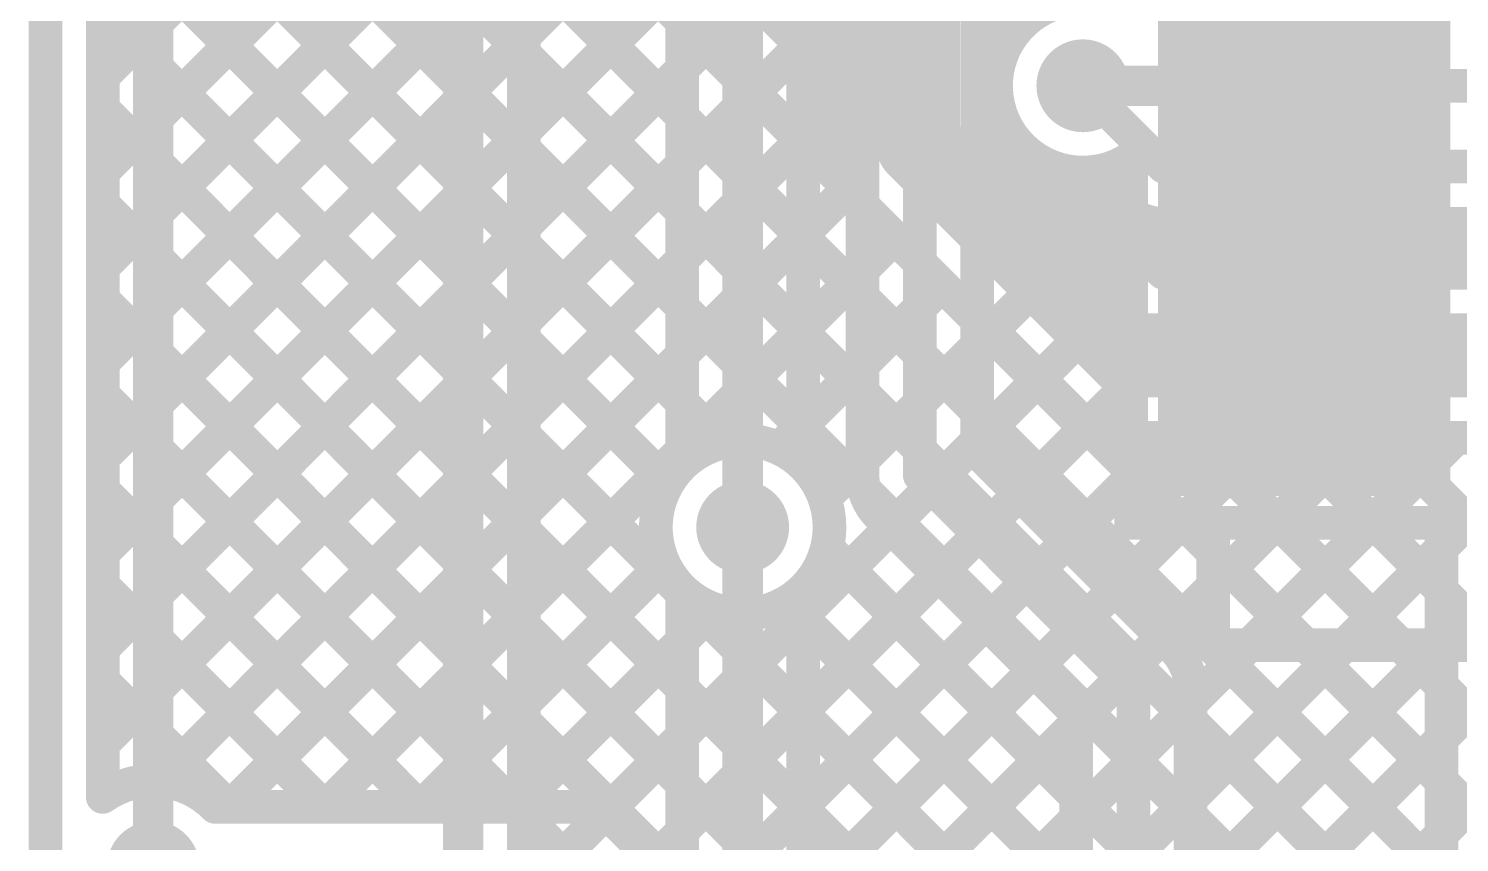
# Model space of a CAD drawing. Header units: millimetres. Extents: x 0.78 to 3.29, y 2.96 to 5.31.
# Drawn here: x 1.001 to 1.4258, y 4.0485 to 4.29 of the extents above; entities that cross this region are included whole.
import ezdxf

# ---------------------------------------------------------------- set-up
doc = ezdxf.new("R2010")
doc.units = ezdxf.units.MM
doc.header["$MEASUREMENT"] = 0
for name, color, linetype in [('BottomLayer', 5, 'Continuous'), ('BottomSolder', 6, 'Continuous'), ('MultiLayer', 9, 'Continuous'), ('TopLayer', 1, 'Continuous'), ('TopOverlay', 2, 'Continuous'), ('TopPaste', 8, 'Continuous'), ('TopSolder', 216, 'Continuous'), ('ViaHoleLayer', 16, 'Continuous')]:
    doc.layers.add(name, color=color, linetype=linetype)

# ---------------------------------------------------------------- blocks, each defined once
blk = doc.blocks.new('ESP32_WROOM_32_70')
at = {"layer": 'TopLayer'}
for points in [[(-0.03937, -0.56772), (0.03937, -0.56772), (-0.03937, -0.53228), (0.03937, -0.53228)], [(-0.03937, -0.61772), (0.03937, -0.61772), (-0.03937, -0.58228), (0.03937, -0.58228)], [(-0.03937, -0.66772), (0.03937, -0.66772), (-0.03937, -0.63228), (0.03937, -0.63228)]]:
    blk.add_solid(points, dxfattribs=at)
at = {"layer": 'TopOverlay', "const_width": 0.01}
for points in [[(-0.027, -0.716), (-0.027, -0.682)], [(-0.027, -0.716), (0.078, -0.716)]]:
    blk.add_lwpolyline(points, dxfattribs=at)
at = {"layer": 'TopOverlay', "const_width": 0.005}
for points in [[(-0.0295, -0.682, 1), (-0.0245, -0.682, 1)], [(-0.0295, -0.716, 1), (-0.0245, -0.716, 1)], [(-0.0295, -0.716, 1), (-0.0245, -0.716, 1)]]:
    blk.add_lwpolyline(points, format="xyb", close=True, dxfattribs=at)
at = {"layer": 'TopPaste'}
for points in [[(-0.03937, -0.56772), (0.03937, -0.56772), (-0.03937, -0.53228), (0.03937, -0.53228)], [(-0.03937, -0.61772), (0.03937, -0.61772), (-0.03937, -0.58228), (0.03937, -0.58228)], [(-0.03937, -0.66772), (0.03937, -0.66772), (-0.03937, -0.63228), (0.03937, -0.63228)]]:
    blk.add_solid(points, dxfattribs=at)
at = {"layer": 'TopSolder'}
for points in [[(-0.04337, -0.57172), (0.04337, -0.57172), (-0.04337, -0.52828), (0.04337, -0.52828)], [(-0.04337, -0.62172), (0.04337, -0.62172), (-0.04337, -0.57828), (0.04337, -0.57828)], [(-0.04337, -0.67172), (0.04337, -0.67172), (-0.04337, -0.62828), (0.04337, -0.62828)]]:
    blk.add_solid(points, dxfattribs=at)

msp = doc.modelspace()

# ---------------------------------------------------------------- linework, layer by layer
at = {"layer": 'BottomLayer'}
for points, const_width in [([(1.006, 3.72724), (1.006, 4.55337)], 0.01), ([(1.023, 4.06197), (1.023, 4.54633)], 0.01), ([(1.023, 4.24741), (1.26459, 4.489)], 0.01), ([(1.023, 4.27569), (1.2132, 4.4659)], 0.01), ([(1.023, 4.46415), (1.195, 4.29215)], 0.01), ([(1.023, 4.43587), (1.195, 4.26387)], 0.01), ([(1.023, 4.40758), (1.195, 4.23558)], 0.01), ([(1.195, 4.16045), (1.195, 4.405)], 0.01), ([(1.213, 4.142), (1.213, 4.405)], 0.012), ([(1.231, 4.16045), (1.231, 4.39754)], 0.01), ([(1.023, 4.21912), (1.195, 4.39112)], 0.01), ([(1.023, 4.3793), (1.195, 4.2073)], 0.01), ([(1.265, 4.25571), (1.265, 4.366)], 0.025), ([(1.023, 4.19084), (1.195, 4.36284)], 0.01), ([(1.2405, 4.25571), (1.2405, 4.35798)], 0.01), ([(1.023, 4.35101), (1.195, 4.17901)], 0.01), ([(1.023, 4.16256), (1.195, 4.33456)], 0.01), ([(1.023, 4.32273), (1.19073, 4.15499)], 0.01), ([(1.023, 4.13427), (1.195, 4.30627)], 0.01), ([(1.023, 4.29444), (1.4635, 3.85394)], 0.01), ([(1.231, 4.2857), (1.2405, 4.2952)], 0.01), ([(1.231, 4.28443), (1.2405, 4.27493)], 0.01), ([(1.023, 4.10599), (1.195, 4.27799)], 0.01), ([(1.314, 4.273), (1.338, 4.249)], 0.01), ([(1.023, 4.26616), (1.43866, 3.8505)], 0.01), ([(1.231, 4.25742), (1.2405, 4.26692)], 0.01), ([(1.265, 4.25571), (1.32771, 4.193)], 0.025), ([(1.231, 4.25615), (1.24391, 4.24324)], 0.01), ([(1.023, 4.0777), (1.195, 4.2497)], 0.01), ([(1.30723, 4.24812), (1.33786, 4.2175)], 0.01), ([(1.31568, 4.24728), (1.32596, 4.237)], 0.01), ([(1.338, 4.249), (1.462, 4.249)], 0.01), ([(1.231, 4.22913), (1.24437, 4.2425)], 0.01), ([(1.023, 4.23788), (1.41038, 3.8505)], 0.01), ([(1.2477, 4.23836), (1.31036, 4.1757)], 0.01), ([(1.32104, 4.23432), (1.32484, 4.23812)], 0.01), ([(1.33518, 4.22018), (1.347, 4.232)], 0.01), ([(1.338, 4.232), (1.435, 4.232)], 0.01), ([(1.34, 4.232), (1.3545, 4.2175)], 0.01), ([(1.36079, 4.2175), (1.37529, 4.232)], 0.01), ([(1.36829, 4.232), (1.38279, 4.2175)], 0.01), ([(1.38907, 4.2175), (1.40357, 4.232)], 0.01), ([(1.39657, 4.232), (1.41107, 4.2175)], 0.01), ([(1.41736, 4.2175), (1.43186, 4.232)], 0.01), ([(1.42486, 4.232), (1.435, 4.22186)], 0.01), ([(1.231, 4.20085), (1.25811, 4.22795)], 0.01), ([(1.231, 4.22787), (1.4635, 3.99537)], 0.01), ([(1.04026, 4.06668), (1.195, 4.22142)], 0.01), ([(1.33786, 4.2175), (1.49002, 4.2175)], 0.01), ([(1.231, 4.17257), (1.27225, 4.21381)], 0.01), ([(1.023, 4.20959), (1.38209, 3.8505)], 0.01), ([(1.32771, 4.193), (1.522, 4.193)], 0.025), ([(1.231, 4.19958), (1.4635, 3.96708)], 0.01), ([(1.23731, 4.15059), (1.28639, 4.19967)], 0.01), ([(1.06087, 4.059), (1.195, 4.19313)], 0.01), ([(1.17185, 4.05684), (1.30053, 4.18553)], 0.01), ([(1.023, 4.18131), (1.14531, 4.059)], 0.01), ([(1.18653, 4.04324), (1.31521, 4.17193)], 0.01), ([(1.231, 4.1713), (1.4635, 3.9388)], 0.01), ([(1.31524, 4.17191), (1.4635, 4.02365)], 0.01), ([(1.20067, 4.0291), (1.34007, 4.1685)], 0.01), ([(1.21481, 4.01495), (1.36836, 4.1685)], 0.01), ([(1.22895, 4.00081), (1.39664, 4.1685)], 0.01), ([(1.24309, 3.98667), (1.42492, 4.1685)], 0.01), ([(1.25724, 3.97253), (1.45321, 4.1685)], 0.01), ([(1.27138, 3.95838), (1.48149, 4.1685)], 0.01), ([(1.32771, 4.1685), (1.4975, 4.1685)], 0.01), ([(1.34693, 4.1685), (1.45923, 4.0562)], 0.01), ([(1.37522, 4.1685), (1.46702, 4.0767)], 0.01), ([(1.4035, 4.1685), (1.48628, 4.08573)], 0.01), ([(1.08915, 4.059), (1.195, 4.16485)], 0.01), ([(1.28552, 3.94424), (1.4975, 4.15622)], 0.01), ([(1.023, 4.15302), (1.11702, 4.059)], 0.01), ([(1.23806, 4.13595), (1.4635, 3.91051)], 0.01), ([(1.11743, 4.059), (1.18961, 4.13117)], 0.01), ([(1.023, 4.12474), (1.08874, 4.059)], 0.01), ([(1.29966, 3.9301), (1.4975, 4.12794)], 0.01), ([(1.22599, 4.11973), (1.4635, 3.88223)], 0.01), ([(1.14572, 4.059), (1.20441, 4.11769)], 0.01), ([(1.023, 4.09645), (1.06045, 4.059)], 0.01), ([(1.023, 4.06817), (1.0269, 4.06427)], 0.01), ([(1.05645, 4.059), (1.16331, 4.059)], 0.01), ([(1.17606, 4.0537), (1.2997, 3.93006)], 0.01)]:
    msp.add_lwpolyline(points, dxfattribs=dict(at, const_width=const_width))
for points, const_width in [([(1.0205, 4.29444, 1), (1.0255, 4.29444, 1)], 0.005), ([(1.1925, 4.29215, 1), (1.1975, 4.29215, 1)], 0.005), ([(1.2285, 4.2857, 1), (1.2335, 4.2857, 1)], 0.005), ([(1.2285, 4.28443, 1), (1.2335, 4.28443, 1)], 0.005), ([(1.30711, 4.273, 1), (1.32089, 4.273, 1)], 0.01378), ([(1.1925, 4.27799, 1), (1.1975, 4.27799, 1)], 0.005), ([(1.0205, 4.27569, 1), (1.0255, 4.27569, 1)], 0.005), ([(1.238, 4.27493, 1), (1.243, 4.27493, 1)], 0.005), ([(1.3115, 4.273, 1), (1.3165, 4.273, 1)], 0.005), ([(1.0205, 4.26616, 1), (1.0255, 4.26616, 1)], 0.005), ([(1.238, 4.26692, 1), (1.243, 4.26692, 1)], 0.005), ([(1.1925, 4.26387, 1), (1.1975, 4.26387, 1)], 0.005), ([(1.25875, 4.25571, 1), (1.27125, 4.25571, 1)], 0.0125), ([(1.25875, 4.25571, 1), (1.27125, 4.25571, 1)], 0.0125), ([(1.2285, 4.25742, 1), (1.2335, 4.25742, 1)], 0.005), ([(1.2285, 4.25615, 1), (1.2335, 4.25615, 1)], 0.005), ([(1.238, 4.25571, 1), (1.243, 4.25571, 1)], 0.005), ([(1.238, 4.25571, 1), (1.243, 4.25571, 1)], 0.005), ([(1.238, 4.25571, 1), (1.243, 4.25571, 1)], 0.005), ([(1.0205, 4.24741, 1), (1.0255, 4.24741, 1)], 0.005), ([(1.1925, 4.2497, 1), (1.1975, 4.2497, 1)], 0.005), ([(1.30473, 4.24812, 1), (1.30973, 4.24812, 1)], 0.005), ([(1.30473, 4.24812, 1), (1.30973, 4.24812, 1)], 0.005), ([(1.31318, 4.24728, 1), (1.31818, 4.24728, 1)], 0.005), ([(1.31318, 4.24728, 1), (1.31818, 4.24728, 1)], 0.005), ([(1.3355, 4.249, 1), (1.3405, 4.249, 1)], 0.005), ([(1.3355, 4.249, 1), (1.3405, 4.249, 1)], 0.005), ([(1.24141, 4.24324, 1), (1.24641, 4.24324, 1)], 0.005), ([(1.24187, 4.2425, 1), (1.24687, 4.2425, 1)], 0.005), ([(1.0205, 4.23788, 1), (1.0255, 4.23788, 1)], 0.005), ([(1.1925, 4.23558, 1), (1.1975, 4.23558, 1)], 0.005), ([(1.24518, 4.23838, 1), (1.25018, 4.23838, 1)], 0.005), ([(1.2452, 4.23836, 1), (1.2502, 4.23836, 1)], 0.005), ([(1.2452, 4.23836, 1), (1.2502, 4.23836, 1)], 0.005), ([(1.32234, 4.23812, 1), (1.32734, 4.23812, 1)], 0.005), ([(1.32346, 4.237, 1), (1.32846, 4.237, 1)], 0.005), ([(1.32346, 4.237, 1), (1.32846, 4.237, 1)], 0.005), ([(1.32348, 4.23698, 1), (1.32848, 4.23698, 1)], 0.005), ([(1.31854, 4.23432, 1), (1.32354, 4.23432, 1)], 0.005), ([(1.3355, 4.232, 1), (1.3405, 4.232, 1)], 0.005), ([(1.3355, 4.232, 1), (1.3405, 4.232, 1)], 0.005), ([(1.3355, 4.232, 1), (1.3405, 4.232, 1)], 0.005), ([(1.3375, 4.232, 1), (1.3425, 4.232, 1)], 0.005), ([(1.3445, 4.232, 1), (1.3495, 4.232, 1)], 0.005), ([(1.36579, 4.232, 1), (1.37079, 4.232, 1)], 0.005), ([(1.37279, 4.232, 1), (1.37779, 4.232, 1)], 0.005), ([(1.39407, 4.232, 1), (1.39907, 4.232, 1)], 0.005), ([(1.40107, 4.232, 1), (1.40607, 4.232, 1)], 0.005), ([(1.42236, 4.232, 1), (1.42736, 4.232, 1)], 0.005), ([(1.2285, 4.22913, 1), (1.2335, 4.22913, 1)], 0.005), ([(1.2285, 4.22787, 1), (1.2335, 4.22787, 1)], 0.005), ([(1.25561, 4.22795, 1), (1.26061, 4.22795, 1)], 0.005), ([(1.0205, 4.21912, 1), (1.0255, 4.21912, 1)], 0.005), ([(1.1925, 4.22142, 1), (1.1975, 4.22142, 1)], 0.005), ([(1.33268, 4.22018, 1), (1.33768, 4.22018, 1)], 0.005), ([(1.33536, 4.2175, 1), (1.34036, 4.2175, 1)], 0.005), ([(1.33536, 4.2175, 1), (1.34036, 4.2175, 1)], 0.005), ([(1.352, 4.2175, 1), (1.357, 4.2175, 1)], 0.005), ([(1.35829, 4.2175, 1), (1.36329, 4.2175, 1)], 0.005), ([(1.38029, 4.2175, 1), (1.38529, 4.2175, 1)], 0.005), ([(1.38657, 4.2175, 1), (1.39157, 4.2175, 1)], 0.005), ([(1.40857, 4.2175, 1), (1.41357, 4.2175, 1)], 0.005), ([(1.41486, 4.2175, 1), (1.41986, 4.2175, 1)], 0.005), ([(1.26975, 4.21381, 1), (1.27475, 4.21381, 1)], 0.005), ([(1.0205, 4.20959, 1), (1.0255, 4.20959, 1)], 0.005), ([(1.1925, 4.2073, 1), (1.1975, 4.2073, 1)], 0.005), ([(1.2285, 4.20085, 1), (1.2335, 4.20085, 1)], 0.005), ([(1.32146, 4.193, 1), (1.33396, 4.193, 1)], 0.0125), ([(1.32146, 4.193, 1), (1.33396, 4.193, 1)], 0.0125), ([(1.2285, 4.19958, 1), (1.2335, 4.19958, 1)], 0.005), ([(1.28389, 4.19967, 1), (1.28889, 4.19967, 1)], 0.005), ([(1.1925, 4.19313, 1), (1.1975, 4.19313, 1)], 0.005), ([(1.0205, 4.19084, 1), (1.0255, 4.19084, 1)], 0.005), ([(1.29803, 4.18553, 1), (1.30303, 4.18553, 1)], 0.005), ([(1.0205, 4.18131, 1), (1.0255, 4.18131, 1)], 0.005), ([(1.1925, 4.17901, 1), (1.1975, 4.17901, 1)], 0.005), ([(1.30786, 4.1757, 1), (1.31286, 4.1757, 1)], 0.005), ([(1.30786, 4.1757, 1), (1.31286, 4.1757, 1)], 0.005), ([(1.30788, 4.17568, 1), (1.31288, 4.17568, 1)], 0.005), ([(1.2285, 4.17257, 1), (1.2335, 4.17257, 1)], 0.005), ([(1.2285, 4.1713, 1), (1.2335, 4.1713, 1)], 0.005), ([(1.31271, 4.17193, 1), (1.31771, 4.17193, 1)], 0.005), ([(1.31274, 4.17191, 1), (1.31774, 4.17191, 1)], 0.005), ([(1.32521, 4.1685, 1), (1.33021, 4.1685, 1)], 0.005), ([(1.32521, 4.1685, 1), (1.33021, 4.1685, 1)], 0.005), ([(1.32521, 4.1685, 1), (1.33021, 4.1685, 1)], 0.005), ([(1.33757, 4.1685, 1), (1.34257, 4.1685, 1)], 0.005), ([(1.34443, 4.1685, 1), (1.34943, 4.1685, 1)], 0.005), ([(1.36586, 4.1685, 1), (1.37086, 4.1685, 1)], 0.005), ([(1.37272, 4.1685, 1), (1.37772, 4.1685, 1)], 0.005), ([(1.39414, 4.1685, 1), (1.39914, 4.1685, 1)], 0.005), ([(1.401, 4.1685, 1), (1.406, 4.1685, 1)], 0.005), ([(1.42242, 4.1685, 1), (1.42742, 4.1685, 1)], 0.005), ([(1.0205, 4.16256, 1), (1.0255, 4.16256, 1)], 0.005), ([(1.1925, 4.16485, 1), (1.1975, 4.16485, 1)], 0.005), ([(1.1925, 4.16045, 1), (1.1975, 4.16045, 1)], 0.005), ([(1.1925, 4.16045, 1), (1.1975, 4.16045, 1)], 0.005), ([(1.2285, 4.16045, 1), (1.2335, 4.16045, 1)], 0.005), ([(1.2285, 4.16045, 1), (1.2335, 4.16045, 1)], 0.005), ([(1.18823, 4.15499, 1), (1.19323, 4.15499, 1)], 0.005), ([(1.0205, 4.15302, 1), (1.0255, 4.15302, 1)], 0.005), ([(1.20611, 4.142, 1), (1.21989, 4.142, 1)], 0.01378), ([(1.23481, 4.15059, 1), (1.23981, 4.15059, 1)], 0.005), ([(1.21, 4.142, 1), (1.216, 4.142, 1)], 0.006), ([(1.23628, 4.142, 1), (1.24128, 4.142, 1)], 0.005), ([(1.23628, 4.142, 1), (1.24128, 4.142, 1)], 0.005), ([(1.0205, 4.13427, 1), (1.0255, 4.13427, 1)], 0.005), ([(1.23556, 4.13595, 1), (1.24056, 4.13595, 1)], 0.005), ([(1.18711, 4.13117, 1), (1.19211, 4.13117, 1)], 0.005), ([(1.0205, 4.12474, 1), (1.0255, 4.12474, 1)], 0.005), ([(1.22349, 4.11973, 1), (1.22849, 4.11973, 1)], 0.005), ([(1.20191, 4.11769, 1), (1.20691, 4.11769, 1)], 0.005), ([(1.0205, 4.10599, 1), (1.0255, 4.10599, 1)], 0.005), ([(1.0205, 4.09645, 1), (1.0255, 4.09645, 1)], 0.005), ([(1.0205, 4.0777, 1), (1.0255, 4.0777, 1)], 0.005), ([(1.0205, 4.06817, 1), (1.0255, 4.06817, 1)], 0.005), ([(1.03776, 4.06668, 1), (1.04276, 4.06668, 1)], 0.005), ([(1.0205, 4.06197, 1), (1.0255, 4.06197, 1)], 0.005), ([(1.0205, 4.06197, 1), (1.0255, 4.06197, 1)], 0.005), ([(1.0244, 4.06427, 1), (1.0294, 4.06427, 1)], 0.005), ([(1.05395, 4.059, 1), (1.05896, 4.059, 1)], 0.005), ([(1.05395, 4.059, 1), (1.05896, 4.059, 1)], 0.005), ([(1.05795, 4.059, 1), (1.06295, 4.059, 1)], 0.005), ([(1.05837, 4.059, 1), (1.06337, 4.059, 1)], 0.005), ([(1.08624, 4.059, 1), (1.09124, 4.059, 1)], 0.005), ([(1.08665, 4.059, 1), (1.09165, 4.059, 1)], 0.005), ([(1.11452, 4.059, 1), (1.11952, 4.059, 1)], 0.005), ([(1.11493, 4.059, 1), (1.11993, 4.059, 1)], 0.005), ([(1.14281, 4.059, 1), (1.14781, 4.059, 1)], 0.005), ([(1.14322, 4.059, 1), (1.14822, 4.059, 1)], 0.005), ([(1.16081, 4.059, 1), (1.16581, 4.059, 1)], 0.005), ([(1.16081, 4.059, 1), (1.16581, 4.059, 1)], 0.005), ([(1.16081, 4.059, 1), (1.16581, 4.059, 1)], 0.005), ([(1.16935, 4.05684, 1), (1.17435, 4.05684, 1)], 0.005), ([(1.17354, 4.05373, 1), (1.17854, 4.05373, 1)], 0.005), ([(1.17356, 4.0537, 1), (1.17856, 4.0537, 1)], 0.005), ([(1.17356, 4.0537, 1), (1.17856, 4.0537, 1)], 0.005), ([(1.03111, 4.041, 1), (1.04489, 4.041, 1)], 0.01378)]:
    msp.add_lwpolyline(points, format="xyb", close=True, dxfattribs=dict(at, const_width=const_width))
at = {"layer": 'BottomLayer', "const_width": 0.01}
for points in [[(1.2477, 4.23836, -0.199267), (1.2405, 4.25571)], [(1.24768, 4.23838, -0.198912), (1.2405, 4.25571)], [(1.31568, 4.24728, -0.082932), (1.30723, 4.24812)], [(1.338, 4.232, -0.199327), (1.32596, 4.237)], [(1.338, 4.232, -0.198912), (1.32598, 4.23698)], [(1.32771, 4.1685, -0.199267), (1.31036, 4.1757)], [(1.32771, 4.1685, -0.198912), (1.31038, 4.17568)], [(1.23878, 4.142, -1.506762), (1.195, 4.16045)], [(1.231, 4.16045, -0.202158), (1.23878, 4.142)], [(1.023, 4.06197, -0.370389), (1.05645, 4.059)], [(1.16331, 4.059, -0.198912), (1.17604, 4.05373)], [(1.16331, 4.059, -0.199396), (1.17606, 4.0537)]]:
    msp.add_lwpolyline(points, format="xyb", dxfattribs=at)
at = {"layer": 'BottomSolder', "const_width": 0.00991}
for points in [[(1.20805, 4.142, 1), (1.21795, 4.142, 1)], [(1.03305, 4.041, 1), (1.04295, 4.041, 1)]]:
    msp.add_lwpolyline(points, format="xyb", close=True, dxfattribs=at)
at = {"layer": 'MultiLayer', "const_width": 0.01378}
for points in [[(1.30711, 4.273, 1), (1.32089, 4.273, 1)], [(1.20611, 4.142, 1), (1.21989, 4.142, 1)], [(1.03111, 4.041, 1), (1.04489, 4.041, 1)]]:
    msp.add_lwpolyline(points, format="xyb", close=True, dxfattribs=at)
at = {"layer": 'TopLayer'}
for points, const_width in [([(1.13, 3.97575), (1.13, 4.595)], 0.012), ([(1.148, 3.97575), (1.148, 4.58754)], 0.01), ([(1.038, 4.041), (1.038, 4.541)], 0.012), ([(1.148, 4.28756), (1.2405, 4.38006)], 0.01), ([(1.148, 4.36743), (1.24858, 4.26685)], 0.01), ([(1.148, 4.25927), (1.24237, 4.35364)], 0.01), ([(1.148, 4.33915), (1.24858, 4.23857)], 0.01), ([(1.148, 4.23099), (1.25278, 4.33576)], 0.01), ([(1.24858, 4.15742), (1.24858, 4.32458)], 0.01), ([(1.26558, 4.15742), (1.26558, 4.32458)], 0.01), ([(1.28258, 4.16446), (1.28258, 4.31754)], 0.01), ([(1.148, 4.31087), (1.24858, 4.21028)], 0.01), ([(1.148, 4.2027), (1.24858, 4.30328)], 0.01), ([(1.28258, 4.28072), (1.30203, 4.30017)], 0.01), ([(1.28258, 4.28942), (1.28989, 4.28212)], 0.01), ([(1.148, 4.28258), (1.24858, 4.182)], 0.01), ([(1.148, 4.17442), (1.24858, 4.275)], 0.01), ([(1.314, 4.273), (1.37971, 4.273)], 0.012), ([(1.37971, 4.273), (1.503, 4.273)], 0.01), ([(1.28258, 4.26114), (1.32834, 4.21538)], 0.01), ([(1.28258, 4.25243), (1.29117, 4.26102)], 0.01), ([(1.148, 4.2543), (1.24912, 4.15318)], 0.01), ([(1.32834, 4.24328), (1.32834, 4.25158)], 0.01), ([(1.32834, 4.24328), (1.32834, 4.25158)], 0.01), ([(1.28258, 4.22415), (1.30671, 4.24827)], 0.01), ([(1.32312, 4.24889), (1.32834, 4.24366)], 0.01), ([(1.148, 4.14613), (1.24858, 4.24672)], 0.01), ([(1.32834, 4.20272), (1.32834, 4.24328)], 0.01), ([(1.28258, 4.19586), (1.32834, 4.24162)], 0.01), ([(1.28258, 4.23285), (1.32834, 4.1871)], 0.01), ([(1.148, 4.22601), (1.20695, 4.16706)], 0.01), ([(1.148, 4.11785), (1.24858, 4.21843)], 0.01), ([(1.28258, 4.16758), (1.32834, 4.21334)], 0.01), ([(1.28258, 4.20457), (1.32834, 4.15881)], 0.01), ([(1.32834, 4.19328), (1.32834, 4.20272)], 0.01), ([(1.32834, 4.19328), (1.32834, 4.20272)], 0.01), ([(1.148, 4.19773), (1.19073, 4.15499)], 0.01), ([(1.32834, 4.14328), (1.32834, 4.19328)], 0.01), ([(1.22383, 4.16539), (1.24858, 4.19015)], 0.01), ([(1.29516, 4.15188), (1.32834, 4.18505)], 0.01), ([(1.28258, 4.17628), (1.4205, 4.03837)], 0.01), ([(1.148, 4.16944), (1.195, 4.12244)], 0.01), ([(1.28258, 4.16446), (1.341, 4.10604)], 0.01), ([(1.23731, 4.15059), (1.24858, 4.16186)], 0.01), ([(1.26558, 4.15742), (1.329, 4.094)], 0.01), ([(1.30931, 4.13773), (1.32834, 4.15677)], 0.01), ([(1.25358, 4.14538), (1.312, 4.08696)], 0.01), ([(1.148, 4.14116), (1.195, 4.09416)], 0.01), ([(1.213, 3.889), (1.213, 4.142)], 0.012), ([(1.231, 4.116), (1.25698, 4.14198)], 0.01), ([(1.32345, 4.12359), (1.34314, 4.14328)], 0.01), ([(1.32834, 4.14328), (1.4205, 4.14328)], 0.01), ([(1.33759, 4.10945), (1.37142, 4.14328)], 0.01), ([(1.34387, 4.14328), (1.4205, 4.06665)], 0.01), ([(1.346, 4.08958), (1.39971, 4.14328)], 0.01), ([(1.37215, 4.14328), (1.4205, 4.09493)], 0.01), ([(1.40044, 4.14328), (1.4205, 4.12322)], 0.01), ([(1.4205, 4.01115), (1.4205, 4.14328)], 0.01), ([(1.23806, 4.13595), (1.312, 4.06201)], 0.01), ([(1.346, 4.06129), (1.4205, 4.13579)], 0.01), ([(1.148, 4.08957), (1.18961, 4.13117)], 0.01), ([(1.231, 4.08771), (1.27112, 4.12784)], 0.01), ([(1.195, 3.89646), (1.195, 4.12355)], 0.01), ([(1.231, 3.90077), (1.231, 4.12355)], 0.01), ([(1.148, 4.11288), (1.195, 4.06588)], 0.01), ([(1.231, 4.11473), (1.312, 4.03373)], 0.01), ([(1.231, 4.05943), (1.28527, 4.11369)], 0.01), ([(1.148, 4.06128), (1.195, 4.10828)], 0.01), ([(1.346, 4.03301), (1.4205, 4.10751)], 0.01), ([(1.231, 4.03114), (1.29941, 4.09955)], 0.01), ([(1.329, 3.614), (1.329, 4.094)], 0.01), ([(1.346, 3.62104), (1.346, 4.094)], 0.01), ([(1.231, 4.08644), (1.312, 4.00544)], 0.01), ([(1.312, 3.81529), (1.312, 4.08696)], 0.01), ([(1.148, 4.08459), (1.195, 4.03759)], 0.01), ([(1.231, 4.00286), (1.312, 4.08386)], 0.01), ([(1.346, 4.08458), (1.41997, 4.01061)], 0.01), ([(1.148, 4.033), (1.195, 4.08)], 0.01), ([(1.346, 4.00472), (1.4205, 4.07922)], 0.01), ([(1.148, 4.05631), (1.195, 4.00931)], 0.01), ([(1.231, 4.05816), (1.312, 3.97716)], 0.01), ([(1.346, 4.0563), (1.40582, 3.99647)], 0.01), ([(1.231, 3.97458), (1.312, 4.05558)], 0.01), ([(1.148, 4.00471), (1.195, 4.05171)], 0.01), ([(1.346, 3.97644), (1.4205, 4.05094)], 0.01)]:
    msp.add_lwpolyline(points, dxfattribs=dict(at, const_width=const_width))
at = {"layer": 'TopLayer', "const_width": 0.01}
for points in [[(1.32834, 4.25158, -1.188238), (1.30771, 4.298)], [(1.195, 4.12355, -1.506762), (1.23878, 4.142)], [(1.25356, 4.1454, -0.198912), (1.24858, 4.15742)], [(1.25358, 4.14538, -0.199327), (1.24858, 4.15742)], [(1.23878, 4.142, -0.202158), (1.231, 4.12355)], [(1.341, 4.10604, -0.199327), (1.346, 4.094)], [(1.34102, 4.10602, -0.198912), (1.346, 4.094)]]:
    msp.add_lwpolyline(points, format="xyb", dxfattribs=at)
at = {"layer": 'TopLayer'}
for points, const_width in [([(1.1455, 4.28756, 1), (1.1505, 4.28756, 1)], 0.005), ([(1.28008, 4.28942, 1), (1.28508, 4.28942, 1)], 0.005), ([(1.1455, 4.28258, 1), (1.1505, 4.28258, 1)], 0.005), ([(1.28739, 4.28212, 1), (1.29239, 4.28212, 1)], 0.005), ([(1.30711, 4.273, 1), (1.32089, 4.273, 1)], 0.01378), ([(1.28008, 4.28072, 1), (1.28508, 4.28072, 1)], 0.005), ([(1.24608, 4.275, 1), (1.25108, 4.275, 1)], 0.005), ([(1.311, 4.273, 1), (1.317, 4.273, 1)], 0.006), ([(1.37671, 4.273, 1), (1.38271, 4.273, 1)], 0.006), ([(1.37721, 4.273, 1), (1.38221, 4.273, 1)], 0.005), ([(1.24608, 4.26685, 1), (1.25108, 4.26685, 1)], 0.005), ([(1.28008, 4.26114, 1), (1.28508, 4.26114, 1)], 0.005), ([(1.28867, 4.26102, 1), (1.29367, 4.26102, 1)], 0.005), ([(1.1455, 4.25927, 1), (1.1505, 4.25927, 1)], 0.005), ([(1.1455, 4.2543, 1), (1.1505, 4.2543, 1)], 0.005), ([(1.28008, 4.25243, 1), (1.28508, 4.25243, 1)], 0.005), ([(1.32584, 4.25158, 1), (1.33084, 4.25158, 1)], 0.005), ([(1.32584, 4.25158, 1), (1.33084, 4.25158, 1)], 0.005), ([(1.32584, 4.25158, 1), (1.33084, 4.25158, 1)], 0.005), ([(1.30421, 4.24827, 1), (1.30921, 4.24827, 1)], 0.005), ([(1.32062, 4.24889, 1), (1.32562, 4.24889, 1)], 0.005), ([(1.24608, 4.24672, 1), (1.25108, 4.24672, 1)], 0.005), ([(1.32584, 4.24366, 1), (1.33084, 4.24366, 1)], 0.005), ([(1.32584, 4.24328, 1), (1.33084, 4.24328, 1)], 0.005), ([(1.32584, 4.24328, 1), (1.33084, 4.24328, 1)], 0.005), ([(1.32584, 4.24328, 1), (1.33084, 4.24328, 1)], 0.005), ([(1.32584, 4.24162, 1), (1.33084, 4.24162, 1)], 0.005), ([(1.24608, 4.23857, 1), (1.25108, 4.23857, 1)], 0.005), ([(1.1455, 4.23099, 1), (1.1505, 4.23099, 1)], 0.005), ([(1.28008, 4.23285, 1), (1.28508, 4.23285, 1)], 0.005), ([(1.1455, 4.22601, 1), (1.1505, 4.22601, 1)], 0.005), ([(1.28008, 4.22415, 1), (1.28508, 4.22415, 1)], 0.005), ([(1.24608, 4.21843, 1), (1.25108, 4.21843, 1)], 0.005), ([(1.32584, 4.21538, 1), (1.33084, 4.21538, 1)], 0.005), ([(1.32584, 4.21334, 1), (1.33084, 4.21334, 1)], 0.005), ([(1.24608, 4.21028, 1), (1.25108, 4.21028, 1)], 0.005), ([(1.1455, 4.2027, 1), (1.1505, 4.2027, 1)], 0.005), ([(1.28008, 4.20457, 1), (1.28508, 4.20457, 1)], 0.005), ([(1.32584, 4.20272, 1), (1.33084, 4.20272, 1)], 0.005), ([(1.32584, 4.20272, 1), (1.33084, 4.20272, 1)], 0.005), ([(1.32584, 4.20272, 1), (1.33084, 4.20272, 1)], 0.005), ([(1.1455, 4.19773, 1), (1.1505, 4.19773, 1)], 0.005), ([(1.28008, 4.19586, 1), (1.28508, 4.19586, 1)], 0.005), ([(1.32584, 4.19328, 1), (1.33084, 4.19328, 1)], 0.005), ([(1.32584, 4.19328, 1), (1.33084, 4.19328, 1)], 0.005), ([(1.32584, 4.19328, 1), (1.33084, 4.19328, 1)], 0.005), ([(1.24608, 4.19015, 1), (1.25108, 4.19015, 1)], 0.005), ([(1.32584, 4.1871, 1), (1.33084, 4.1871, 1)], 0.005), ([(1.32584, 4.18505, 1), (1.33084, 4.18505, 1)], 0.005), ([(1.24608, 4.182, 1), (1.25108, 4.182, 1)], 0.005), ([(1.28008, 4.17628, 1), (1.28508, 4.17628, 1)], 0.005), ([(1.1455, 4.17442, 1), (1.1505, 4.17442, 1)], 0.005), ([(1.1455, 4.16944, 1), (1.1505, 4.16944, 1)], 0.005), ([(1.20445, 4.16706, 1), (1.20945, 4.16706, 1)], 0.005), ([(1.28008, 4.16758, 1), (1.28508, 4.16758, 1)], 0.005), ([(1.22133, 4.16539, 1), (1.22633, 4.16539, 1)], 0.005), ([(1.28008, 4.16446, 1), (1.28508, 4.16446, 1)], 0.005), ([(1.28008, 4.16446, 1), (1.28508, 4.16446, 1)], 0.005), ([(1.24608, 4.16186, 1), (1.25108, 4.16186, 1)], 0.005), ([(1.32584, 4.15881, 1), (1.33084, 4.15881, 1)], 0.005), ([(1.18823, 4.15499, 1), (1.19323, 4.15499, 1)], 0.005), ([(1.24608, 4.15742, 1), (1.25108, 4.15742, 1)], 0.005), ([(1.24608, 4.15742, 1), (1.25108, 4.15742, 1)], 0.005), ([(1.24608, 4.15742, 1), (1.25108, 4.15742, 1)], 0.005), ([(1.26308, 4.15742, 1), (1.26808, 4.15742, 1)], 0.005), ([(1.26308, 4.15742, 1), (1.26808, 4.15742, 1)], 0.005), ([(1.32584, 4.15677, 1), (1.33084, 4.15677, 1)], 0.005), ([(1.20611, 4.142, 1), (1.21989, 4.142, 1)], 0.01378), ([(1.23481, 4.15059, 1), (1.23981, 4.15059, 1)], 0.005), ([(1.24662, 4.15318, 1), (1.25162, 4.15318, 1)], 0.005), ([(1.29266, 4.15188, 1), (1.29766, 4.15188, 1)], 0.005), ([(1.1455, 4.14613, 1), (1.1505, 4.14613, 1)], 0.005), ([(1.25106, 4.1454, 1), (1.25606, 4.1454, 1)], 0.005), ([(1.25108, 4.14538, 1), (1.25608, 4.14538, 1)], 0.005), ([(1.25108, 4.14538, 1), (1.25608, 4.14538, 1)], 0.005), ([(1.1455, 4.14116, 1), (1.1505, 4.14116, 1)], 0.005), ([(1.21, 4.142, 1), (1.216, 4.142, 1)], 0.006), ([(1.23628, 4.142, 1), (1.24128, 4.142, 1)], 0.005), ([(1.23628, 4.142, 1), (1.24128, 4.142, 1)], 0.005), ([(1.25448, 4.14198, 1), (1.25948, 4.14198, 1)], 0.005), ([(1.32584, 4.14328, 1), (1.33084, 4.14328, 1)], 0.005), ([(1.32584, 4.14328, 1), (1.33084, 4.14328, 1)], 0.005), ([(1.34064, 4.14328, 1), (1.34564, 4.14328, 1)], 0.005), ([(1.34137, 4.14328, 1), (1.34637, 4.14328, 1)], 0.005), ([(1.36892, 4.14328, 1), (1.37392, 4.14328, 1)], 0.005), ([(1.36965, 4.14328, 1), (1.37465, 4.14328, 1)], 0.005), ([(1.39721, 4.14328, 1), (1.40221, 4.14328, 1)], 0.005), ([(1.39794, 4.14328, 1), (1.40294, 4.14328, 1)], 0.005), ([(1.418, 4.14328, 1), (1.423, 4.14328, 1)], 0.005), ([(1.418, 4.14328, 1), (1.423, 4.14328, 1)], 0.005), ([(1.30681, 4.13773, 1), (1.31181, 4.13773, 1)], 0.005), ([(1.23556, 4.13595, 1), (1.24056, 4.13595, 1)], 0.005), ([(1.418, 4.13579, 1), (1.423, 4.13579, 1)], 0.005), ([(1.18711, 4.13117, 1), (1.19211, 4.13117, 1)], 0.005), ([(1.26862, 4.12784, 1), (1.27362, 4.12784, 1)], 0.005), ([(1.1925, 4.12355, 1), (1.1975, 4.12355, 1)], 0.005), ([(1.1925, 4.12355, 1), (1.1975, 4.12355, 1)], 0.005), ([(1.1925, 4.12244, 1), (1.1975, 4.12244, 1)], 0.005), ([(1.2285, 4.12355, 1), (1.2335, 4.12355, 1)], 0.005), ([(1.2285, 4.12355, 1), (1.2335, 4.12355, 1)], 0.005), ([(1.32095, 4.12359, 1), (1.32595, 4.12359, 1)], 0.005), ([(1.418, 4.12322, 1), (1.423, 4.12322, 1)], 0.005), ([(1.1455, 4.11785, 1), (1.1505, 4.11785, 1)], 0.005), ([(1.2285, 4.116, 1), (1.2335, 4.116, 1)], 0.005), ([(1.1455, 4.11288, 1), (1.1505, 4.11288, 1)], 0.005), ([(1.2285, 4.11473, 1), (1.2335, 4.11473, 1)], 0.005), ([(1.28277, 4.11369, 1), (1.28777, 4.11369, 1)], 0.005), ([(1.1925, 4.10828, 1), (1.1975, 4.10828, 1)], 0.005), ([(1.33509, 4.10945, 1), (1.34009, 4.10945, 1)], 0.005), ([(1.418, 4.10751, 1), (1.423, 4.10751, 1)], 0.005), ([(1.3385, 4.10604, 1), (1.3435, 4.10604, 1)], 0.005), ([(1.3385, 4.10604, 1), (1.3435, 4.10604, 1)], 0.005), ([(1.33852, 4.10602, 1), (1.34352, 4.10602, 1)], 0.005), ([(1.29691, 4.09955, 1), (1.30191, 4.09955, 1)], 0.005), ([(1.418, 4.09493, 1), (1.423, 4.09493, 1)], 0.005), ([(1.1925, 4.09416, 1), (1.1975, 4.09416, 1)], 0.005), ([(1.3265, 4.094, 1), (1.3315, 4.094, 1)], 0.005), ([(1.3265, 4.094, 1), (1.3315, 4.094, 1)], 0.005), ([(1.3435, 4.094, 1), (1.3485, 4.094, 1)], 0.005), ([(1.3435, 4.094, 1), (1.3485, 4.094, 1)], 0.005), ([(1.3435, 4.094, 1), (1.3485, 4.094, 1)], 0.005), ([(1.1455, 4.08957, 1), (1.1505, 4.08957, 1)], 0.005), ([(1.2285, 4.08771, 1), (1.2335, 4.08771, 1)], 0.005), ([(1.2285, 4.08644, 1), (1.2335, 4.08644, 1)], 0.005), ([(1.3095, 4.08696, 1), (1.3145, 4.08696, 1)], 0.005), ([(1.3095, 4.08696, 1), (1.3145, 4.08696, 1)], 0.005), ([(1.3435, 4.08958, 1), (1.3485, 4.08958, 1)], 0.005), ([(1.1455, 4.08459, 1), (1.1505, 4.08459, 1)], 0.005), ([(1.3095, 4.08386, 1), (1.3145, 4.08386, 1)], 0.005), ([(1.3435, 4.08458, 1), (1.3485, 4.08458, 1)], 0.005), ([(1.1925, 4.08, 1), (1.1975, 4.08, 1)], 0.005), ([(1.418, 4.07922, 1), (1.423, 4.07922, 1)], 0.005), ([(1.1925, 4.06588, 1), (1.1975, 4.06588, 1)], 0.005), ([(1.418, 4.06665, 1), (1.423, 4.06665, 1)], 0.005), ([(1.1455, 4.06128, 1), (1.1505, 4.06128, 1)], 0.005), ([(1.3095, 4.06201, 1), (1.3145, 4.06201, 1)], 0.005), ([(1.3435, 4.06129, 1), (1.3485, 4.06129, 1)], 0.005), ([(1.1455, 4.05631, 1), (1.1505, 4.05631, 1)], 0.005), ([(1.2285, 4.05943, 1), (1.2335, 4.05943, 1)], 0.005), ([(1.2285, 4.05816, 1), (1.2335, 4.05816, 1)], 0.005), ([(1.3435, 4.0563, 1), (1.3485, 4.0563, 1)], 0.005), ([(1.3095, 4.05558, 1), (1.3145, 4.05558, 1)], 0.005), ([(1.03111, 4.041, 1), (1.04489, 4.041, 1)], 0.01378), ([(1.1925, 4.05171, 1), (1.1975, 4.05171, 1)], 0.005), ([(1.418, 4.05094, 1), (1.423, 4.05094, 1)], 0.005)]:
    msp.add_lwpolyline(points, format="xyb", close=True, dxfattribs=dict(at, const_width=const_width))
at = {"layer": 'TopSolder', "const_width": 0.00991}
for points in [[(1.20805, 4.142, 1), (1.21795, 4.142, 1)], [(1.03305, 4.041, 1), (1.04295, 4.041, 1)]]:
    msp.add_lwpolyline(points, format="xyb", close=True, dxfattribs=at)
at = {"layer": 'ViaHoleLayer', "const_width": 0.00591}
for points in [[(1.31105, 4.273, 1), (1.31695, 4.273, 1)], [(1.21005, 4.142, 1), (1.21595, 4.142, 1)]]:
    msp.add_lwpolyline(points, format="xyb", close=True, dxfattribs=at)

# ---------------------------------------------------------------- block references
at = {"rotation": 360}
msp.add_blockref('ESP32_WROOM_32_70', (1.37971, 4.823), dxfattribs=at)

doc.saveas('drawing.dxf')
